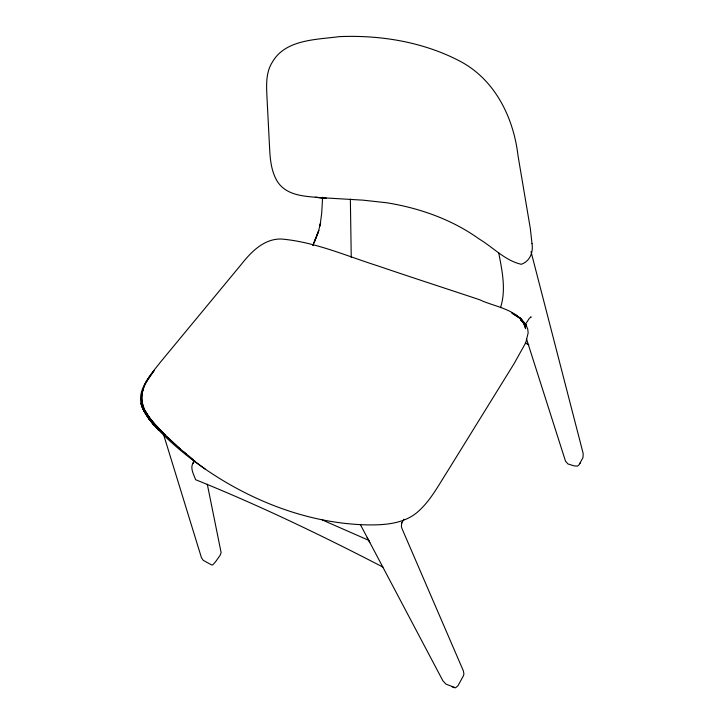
<?xml version="1.0" encoding="UTF-8"?>
<svg xmlns="http://www.w3.org/2000/svg" width="724" height="724" viewBox="0 0 724 724"><rect width="100%" height="100%" fill="white"/><g stroke="black" fill="none" stroke-linecap="round" stroke-linejoin="round"><path stroke-width="1.09" d="M524.14 323.592L525.624 328.741C520.502 309.284 495.216 307.293 479.768 299.781C445.903 288.478 411.911 277.527 378.127 265.979C346.298 255.898 315.049 241.952 281.473 239.029C264.079 238.513 251.165 251.898 241.21 264.495L160.52 362.063C152.583 372.19 142.954 382.58 141.786 396.01C142.483 388.915 145.433 382.516 149.352 376.96M322.614 197.227L321.682 213.444L320.008 225.951L320.587 223.01L318.225 232.259L313.003 245.137M155.217 425.033L148.465 416.599L143.777 408.879L149.506 417.929C142.836 410.182 139.967 399.159 143.081 389.295M500.537 307.619C506.284 289.627 502.13 270.821 498.718 252.83M314.343 242.214L318.813 230.467L312.877 245.463M526.457 338.705L565.516 461.215L568.05 464.003L574.195 465.885L577.517 466.12L579.128 464.699L582.974 457.631L583.191 453.568L531.018 251.635M403.892 519.226L401.458 523.588L401.72 522.782L401.377 526.502L402.019 528.656L463.414 671.003L463.912 674.062L463.387 675.863L457.948 685.773L455.541 687.8L445.993 684.126L442.907 680.813L360.471 524.764M579.761 463.631L580.232 462.862M145.397 383.43L154.04 370.679C146.628 380.227 137.795 391.883 141.37 404.734C143.922 412.671 149.117 419.35 154.411 425.649C173.742 446.437 196.358 464.12 220.476 479.016C264.197 505.768 314.252 523.334 365.774 524.855C384.299 525.253 404.897 524.058 419.142 510.646C431.142 499.533 438.816 484.818 447.559 471.215L514.149 363.548L525.76 342.696L528.158 332.886L527.706 328.986L526.022 325.013L520.909 319.51L525.823 324.714L526.466 325.881L521.126 319.845M525.235 324.605L529.443 318.162L531.217 316.976L530.493 317.157M194.765 460.726L192.955 463.36L193.57 462.365C189.435 467.324 193.797 474.645 195.643 479.722C259.563 505.452 321.737 535.434 382.924 567.073M452.147 686.859L454.491 687.728M369.168 540.52L322.28 519.95M525.362 343.185L528.846 344.724M190.828 458.401L205.082 469.025M520.674 319.456L525.027 323.628L520.52 318.352L514.972 314.515L521.153 318.994L511.931 313.103L520.52 318.352L525.171 325.23L521.506 319.574L524.321 323.854M183.244 451.568L193.48 459.713M176.267 445.55L186.303 454.002M520.972 319.773L524.203 322.705L520.909 319.51M180.357 448.998C167.117 437.106 153.47 424.979 144.148 409.639L149.506 417.929M176.24 445.305L167.353 437.07M165.787 435.531C155.226 424.318 140.945 412.626 141.795 395.738M158.8 430.382L148.275 417.956L154.411 425.649C148.963 418.879 143.198 411.838 141.062 403.214C143.352 411.721 148.728 418.952 154.474 425.468M367.14 537.615L369.792 542.647M163.733 435.061L201.426 557.616L203.236 560.331L211.861 565.055L212.965 564.702L215.598 561.706L220.105 555.326L221.128 552.647L207.29 484.175M351.249 257.4L350.353 199.082M532.004 243.662C533.434 252.45 529.95 261.237 521.298 264.296C505.081 260.631 493.153 247.327 479.261 239.065C452.057 219.508 419.73 208.114 386.842 202.783L363.158 200.177L315.365 197.335L326.126 198.222C309.456 196.222 288.025 197.625 277.554 181.796C271.554 172.113 270.233 160.565 269.672 149.425L267.075 99.088C266.468 86.645 265.337 72.843 272.496 61.902C285.537 39.322 316.524 39.693 339.257 36.653L339.927 36.607C381.467 34.951 424.508 42.191 461.387 61.947L461.568 62.056C495.732 80.88 513.66 118.329 518.031 155.814L530.348 228.684L532.004 243.662M522.384 320.759L521.009 319.673L525.823 324.714L522.384 320.759M143.986 410.798L141.415 404.589L143.986 410.798M143.94 410.961L141.37 404.734L143.94 410.961"/></g></svg>
